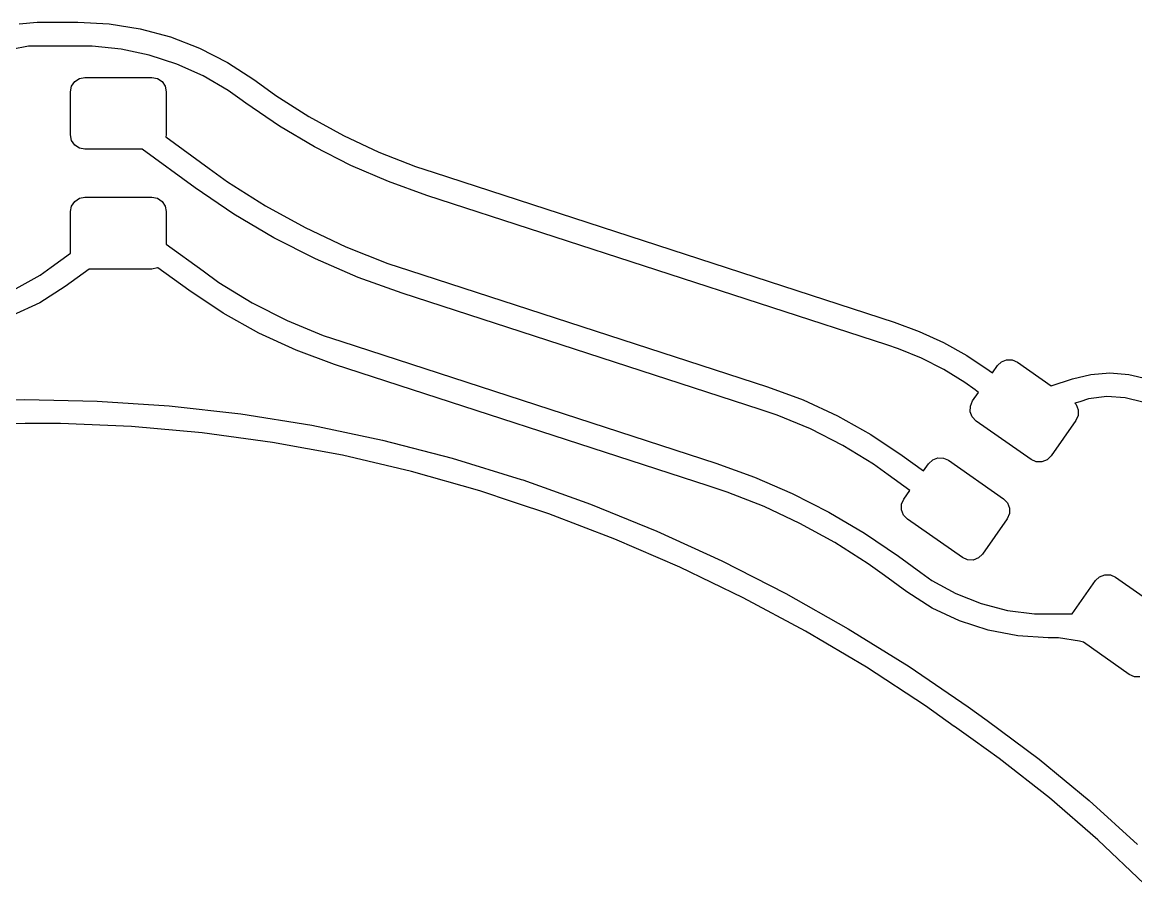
# Model space of a CAD drawing. Extents: x 111.5 to 167.6, y -133.5 to -81.5.
# Drawn here: x 121.83 to 131.12, y -88.67 to -81.48 of the extents above; entities that cross this region are included whole.
import ezdxf

# ---------------------------------------------------------------- set-up
doc = ezdxf.new("R2010")
doc.units = 0
doc.layers.add('BLACK', color=7, linetype='CONTINUOUS')

msp = doc.modelspace()

# ---------------------------------------------------------------- linework, layer by layer
at = {"layer": 'BLACK', "linetype": 'CONTINUOUS'}
for p, q in [((121.802138, -81.488776), (121.952409, -81.476953)), ((121.952409, -81.476953), (121.952927, -81.476903)), ((121.952927, -81.476903), (122.291939, -81.476903)), ((122.291939, -81.476903), (122.29194, -81.476903)), ((122.29194, -81.476903), (122.291941, -81.476903)), ((122.291941, -81.476903), (122.553066, -81.490592)), ((122.553066, -81.490592), (122.811331, -81.531502)), ((122.811331, -81.531502), (123.063904, -81.599185)), ((121.880706, -81.676842), (121.738827, -81.703903)), ((121.952924, -81.676913), (121.880706, -81.676842)), ((121.952927, -81.676903), (121.952924, -81.676902)), ((121.952924, -81.676902), (121.952924, -81.676903)), ((121.952924, -81.676903), (121.952924, -81.676913)), ((122.291937, -81.676903), (121.952927, -81.676903)), ((122.412377, -81.676905), (122.291937, -81.676903)), ((122.651937, -81.702088), (122.412377, -81.676905)), ((123.063904, -81.599185), (123.308019, -81.692898)), ((122.887552, -81.752174), (122.651937, -81.702088)), ((123.116641, -81.826615), (122.887552, -81.752174)), ((123.308019, -81.692898), (123.541, -81.811614)), ((123.336694, -81.924595), (123.116641, -81.826615)), ((123.541, -81.811614), (123.75968, -81.953635)), ((122.265147, -81.97205), (122.304078, -81.946037)), ((122.304078, -81.946037), (122.35, -81.936903)), ((122.35, -81.936903), (122.91, -81.936903)), ((122.91, -81.936903), (122.955922, -81.946037)), ((122.955922, -81.946037), (122.994853, -81.97205)), ((123.545299, -82.04504), (123.336694, -81.924595)), ((123.75968, -81.953635), (123.760313, -81.954006)), ((123.760313, -81.954006), (123.811074, -81.990886)), ((122.23, -82.056903), (122.239134, -82.010981)), ((122.23, -82.416903), (122.23, -82.056903)), ((122.239134, -82.010981), (122.265147, -81.97205)), ((122.994853, -81.97205), (123.020866, -82.010981)), ((123.020866, -82.010981), (123.03, -82.056903)), ((123.03, -82.056903), (123.03, -82.416903)), ((123.642735, -82.115835), (123.545299, -82.04504)), ((123.811074, -81.990886), (123.811075, -81.990887)), ((123.811075, -81.990887), (123.811081, -81.990878)), ((123.811081, -81.990878), (123.943691, -82.087225)), ((123.642754, -82.115808), (123.642735, -82.115835)), ((123.642755, -82.115808), (123.642754, -82.115808)), ((123.642757, -82.11581), (123.642755, -82.115808)), ((123.693517, -82.15269), (123.642757, -82.11581)), ((123.693667, -82.152778), (123.693517, -82.15269)), ((123.974922, -82.343921), (123.693667, -82.152778)), ((123.943691, -82.087225), (124.220485, -82.262887)), ((124.220485, -82.262887), (124.507764, -82.420822)), ((122.239134, -82.462825), (122.23, -82.416903)), ((123.03, -82.416903), (123.026564, -82.434176)), ((124.267773, -82.517115), (123.974922, -82.343921)), ((124.507764, -82.420822), (124.804392, -82.560407)), ((122.265147, -82.501756), (122.239134, -82.462825)), ((122.304078, -82.527769), (122.265147, -82.501756)), ((123.026564, -82.434176), (123.388081, -82.696834)), ((124.570921, -82.671579), (124.267773, -82.517115)), ((122.35, -82.536903), (122.304078, -82.527769)), ((122.827694, -82.536903), (122.35, -82.536903)), ((123.270524, -82.858638), (122.827694, -82.536903)), ((124.804392, -82.560407), (125.109199, -82.681091)), ((123.388081, -82.696834), (123.388135, -82.696882)), ((123.388135, -82.696882), (123.540474, -82.807562)), ((124.88317, -82.806704), (124.570921, -82.671579)), ((125.109199, -82.681091), (125.265091, -82.731744)), ((125.265091, -82.731744), (129.104448, -83.979226)), ((123.270521, -82.858644), (123.270524, -82.858638)), ((123.592357, -83.077362), (123.270521, -82.858644)), ((123.540474, -82.807562), (123.858571, -83.00943)), ((125.203274, -82.92195), (124.88317, -82.806704)), ((122.239134, -83.010981), (122.265147, -82.97205)), ((122.265147, -82.97205), (122.304078, -82.946037)), ((122.304078, -82.946037), (122.35, -82.936903)), ((122.35, -82.936903), (122.91, -82.936903)), ((122.91, -82.936903), (122.955922, -82.946037)), ((122.955922, -82.946037), (122.994853, -82.97205)), ((122.994853, -82.97205), (123.020866, -83.010981)), ((125.203287, -82.921956), (125.203274, -82.92195)), ((129.042645, -84.169438), (125.203287, -82.921956)), ((122.23, -83.056903), (122.239134, -83.010981)), ((122.23, -83.403912), (122.23, -83.056903)), ((123.020866, -83.010981), (123.03, -83.056903)), ((123.03, -83.056903), (123.03, -83.329167)), ((123.927293, -83.275441), (123.592357, -83.077362)), ((123.858571, -83.00943), (124.188715, -83.190927)), ((124.188715, -83.190927), (124.529605, -83.351336)), ((123.03, -83.329167), (123.3368, -83.55207)), ((124.274005, -83.452097), (123.927293, -83.275441)), ((124.529605, -83.351336), (124.879893, -83.490023)), ((122.068843, -83.520999), (122.23, -83.403912)), ((124.631125, -83.606635), (124.274005, -83.452097)), ((121.976656, -83.587974), (122.068843, -83.520999)), ((122.387216, -83.536903), (122.186399, -83.682805)), ((122.91, -83.536903), (122.387216, -83.536903)), ((122.955922, -83.527769), (122.91, -83.536903)), ((122.959656, -83.525273), (122.955922, -83.527769)), ((123.219243, -83.713874), (122.959656, -83.525273)), ((124.879893, -83.490023), (125.059043, -83.548232)), ((121.776946, -83.697759), (121.976656, -83.587974)), ((123.3368, -83.55207), (123.336897, -83.552156)), ((123.336897, -83.552156), (123.468848, -83.648021)), ((124.997225, -83.738437), (124.631125, -83.606635)), ((125.059043, -83.548232), (125.059047, -83.548233)), ((125.059047, -83.548233), (128.048231, -84.519478)), ((122.18638, -83.682815), (121.973147, -83.81813)), ((122.186399, -83.682805), (122.18638, -83.682815)), ((123.219237, -83.713885), (123.219243, -83.713874)), ((123.503526, -83.903836), (123.219237, -83.713885)), ((123.468848, -83.648021), (123.7472, -83.818591)), ((121.973147, -83.81813), (121.74462, -83.92566)), ((123.7472, -83.818591), (124.038076, -83.966796)), ((124.997243, -83.738445), (124.997225, -83.738437)), ((127.986429, -84.709691), (124.997243, -83.738445)), ((123.801841, -84.070896), (123.503526, -83.903836)), ((124.038076, -83.966796), (124.339684, -84.091723)), ((129.104448, -83.979226), (129.104453, -83.979228)), ((129.104453, -83.979228), (129.314031, -84.056545)), ((124.112345, -84.214037), (123.801841, -84.070896)), ((124.339684, -84.091723), (124.49492, -84.142162)), ((129.314031, -84.056545), (129.516902, -84.150069)), ((124.49492, -84.142162), (124.494924, -84.142163)), ((124.494924, -84.142163), (127.615241, -85.156014)), ((129.141482, -84.201552), (129.042645, -84.169438)), ((129.516902, -84.150069), (129.71181, -84.259222)), ((124.433114, -84.332372), (124.112345, -84.214037)), ((129.333508, -84.281091), (129.141482, -84.201552)), ((129.518701, -84.375451), (129.333508, -84.281091)), ((129.71181, -84.259222), (129.897553, -84.383331)), ((124.43312, -84.332375), (124.433114, -84.332372)), ((127.553437, -85.346226), (124.43312, -84.332375)), ((129.69592, -84.48405), (129.518701, -84.375451)), ((129.924219, -84.402708), (129.966092, -84.342909)), ((129.966092, -84.342909), (129.999914, -84.310531)), ((129.999914, -84.310531), (130.043552, -84.293561)), ((130.043552, -84.293561), (130.090363, -84.294582)), ((130.090363, -84.294582), (130.133219, -84.31344)), ((130.133219, -84.31344), (130.415569, -84.511143)), ((129.897553, -84.383331), (129.897551, -84.383332)), ((129.897551, -84.383332), (129.897552, -84.383333)), ((129.897552, -84.383333), (129.924219, -84.402708)), ((130.415569, -84.511143), (130.592302, -84.45372)), ((130.592302, -84.45372), (130.59235, -84.453709)), ((130.59235, -84.453709), (130.746749, -84.416641)), ((130.746749, -84.416641), (130.905094, -84.404178)), ((130.905094, -84.404178), (131.06344, -84.416639)), ((131.06344, -84.416639), (131.217887, -84.453718)), ((128.048231, -84.519478), (128.048233, -84.519479)), ((128.048233, -84.519479), (128.048241, -84.519483)), ((128.048241, -84.519483), (128.345193, -84.629036)), ((129.779972, -84.545118), (129.69592, -84.48405)), ((129.759604, -84.637804), (129.809486, -84.566564)), ((129.779994, -84.545137), (129.779972, -84.545118)), ((129.809486, -84.566564), (129.779994, -84.545137)), ((121.476457, -84.628268), (121.850322, -84.626556)), ((121.850322, -84.626556), (121.850323, -84.626556)), ((121.850323, -84.626556), (122.452077, -84.637897)), ((122.452077, -84.637897), (123.052642, -84.677396)), ((128.345193, -84.629036), (128.632642, -84.761552)), ((129.740747, -84.68066), (129.759604, -84.637804)), ((130.654106, -84.643932), (130.613475, -84.657133)), ((130.613475, -84.657133), (130.624323, -84.668465)), ((130.727109, -84.620134), (130.654106, -84.643932)), ((130.879467, -84.600886), (130.727109, -84.620134)), ((131.032732, -84.610527), (130.879467, -84.600886)), ((131.181477, -84.648717), (131.032732, -84.610527)), ((123.052642, -84.677396), (123.650698, -84.744967)), ((123.650698, -84.744967), (124.244935, -84.840462)), ((128.129588, -84.756207), (127.986429, -84.709691)), ((129.739725, -84.727471), (129.740747, -84.68066)), ((129.756695, -84.771109), (129.739725, -84.727471)), ((130.624323, -84.668465), (130.641293, -84.712103)), ((130.641293, -84.712103), (130.640271, -84.758914)), ((121.851238, -84.826554), (121.477373, -84.828266)), ((122.147564, -84.825191), (121.851238, -84.826553)), ((121.851238, -84.826553), (121.851238, -84.826554)), ((122.739693, -84.850229), (122.147564, -84.825191)), ((124.244935, -84.840462), (124.83405, -84.963672)), ((128.407724, -84.871416), (128.129588, -84.756207)), ((128.632642, -84.761552), (128.908808, -84.916213)), ((129.789073, -84.804931), (129.756695, -84.771109)), ((130.247799, -85.126134), (129.789073, -84.804931)), ((130.621414, -84.80177), (130.414926, -85.096665)), ((130.640271, -84.758914), (130.621414, -84.80177)), ((123.330002, -84.90296), (122.739693, -84.850229)), ((123.917194, -84.983268), (123.330002, -84.90296)), ((128.675964, -85.008091), (128.407724, -84.871416)), ((128.908808, -84.916213), (129.17195, -85.092038)), ((124.499983, -85.090978), (123.917194, -84.983268)), ((124.83405, -84.963672), (125.416752, -85.114327)), ((128.932654, -85.165391), (128.675964, -85.008091)), ((125.077091, -85.225854), (124.499983, -85.090978)), ((125.416752, -85.114327), (125.991586, -85.292041)), ((129.17195, -85.092038), (129.171991, -85.092062)), ((129.171991, -85.092062), (129.350643, -85.221861)), ((129.426338, -85.129683), (129.469976, -85.112713)), ((129.469976, -85.112713), (129.516787, -85.113734)), ((129.516787, -85.113734), (129.559643, -85.132592)), ((130.290655, -85.144992), (130.247799, -85.126134)), ((130.414926, -85.096665), (130.381104, -85.129043)), ((127.615241, -85.156014), (127.615253, -85.156019)), ((127.615253, -85.156019), (127.938614, -85.272438)), ((129.054432, -85.253868), (128.932654, -85.165391)), ((129.350643, -85.221861), (129.392516, -85.162061)), ((129.392516, -85.162061), (129.426338, -85.129683)), ((129.559643, -85.132592), (130.018369, -85.453795)), ((130.337466, -85.146013), (130.290655, -85.144992)), ((130.381104, -85.129043), (130.337466, -85.146013)), ((125.647251, -85.387599), (125.077091, -85.225854)), ((125.991586, -85.292041), (125.991761, -85.292081)), ((125.991761, -85.292081), (125.991764, -85.292082)), ((125.991764, -85.292082), (125.991765, -85.292082)), ((125.991765, -85.292082), (125.991766, -85.292082)), ((125.991766, -85.292082), (126.006572, -85.297042)), ((126.006572, -85.297042), (126.006573, -85.297042)), ((126.006573, -85.297042), (126.006576, -85.297043)), ((126.006576, -85.297043), (126.006576, -85.297044)), ((126.006576, -85.297044), (126.569454, -85.498934)), ((127.938614, -85.272438), (128.254039, -85.408935)), ((129.054433, -85.253866), (129.054432, -85.253868)), ((129.23591, -85.385716), (129.054433, -85.253866)), ((125.92823, -85.481737), (125.647251, -85.387599)), ((127.710975, -85.397414), (127.553437, -85.346226)), ((128.019002, -85.519372), (127.710975, -85.397414)), ((129.186028, -85.456956), (129.23591, -85.385716)), ((125.928235, -85.481724), (125.92823, -85.481737)), ((125.928237, -85.481724), (125.928235, -85.481724)), ((125.928239, -85.481725), (125.928237, -85.481724)), ((125.943044, -85.486684), (125.928239, -85.481725)), ((125.943046, -85.486685), (125.943044, -85.486684)), ((126.222605, -85.580353), (125.943046, -85.486685)), ((128.254039, -85.408935), (128.56027, -85.56497)), ((129.167171, -85.499812), (129.186028, -85.456956)), ((130.018369, -85.453795), (130.050747, -85.487617)), ((130.050747, -85.487617), (130.067717, -85.531255)), ((126.773319, -85.791119), (126.222605, -85.580353)), ((126.569454, -85.498934), (127.123298, -85.72443)), ((128.318763, -85.66043), (128.019002, -85.519372)), ((128.56027, -85.56497), (128.8561, -85.739924)), ((129.166149, -85.546623), (129.167171, -85.499812)), ((129.183119, -85.590261), (129.166149, -85.546623)), ((129.215497, -85.624083), (129.183119, -85.590261)), ((130.066695, -85.578066), (130.047838, -85.620922)), ((130.067717, -85.531255), (130.066695, -85.578066)), ((128.609075, -85.820032), (128.318763, -85.66043)), ((129.674223, -85.945286), (129.215497, -85.624083)), ((130.047838, -85.620922), (129.84135, -85.915817)), ((127.123298, -85.72443), (127.667118, -85.973128)), ((128.8561, -85.739924), (129.140288, -85.933059)), ((127.314633, -86.024968), (126.773319, -85.791119)), ((128.888793, -85.997547), (128.609075, -85.820032)), ((129.140288, -85.933059), (129.140364, -85.933104)), ((129.140364, -85.933104), (129.3271, -86.068777)), ((129.717079, -85.964144), (129.674223, -85.945286)), ((129.807528, -85.948195), (129.76389, -85.965165)), ((129.84135, -85.915817), (129.807528, -85.948195)), ((127.845583, -86.281484), (127.314633, -86.024968)), ((127.667118, -85.973128), (128.199943, -86.244585)), ((129.022803, -86.094912), (128.888793, -85.997547)), ((129.76389, -85.965165), (129.717079, -85.964144)), ((129.022806, -86.094908), (129.022803, -86.094912)), ((129.209547, -86.230583), (129.022806, -86.094908)), ((129.3271, -86.068777), (129.327102, -86.068778)), ((129.327102, -86.068778), (129.327101, -86.068778)), ((129.327101, -86.068778), (129.327104, -86.06878)), ((129.327104, -86.06878), (129.327318, -86.06897)), ((129.327318, -86.06897), (129.419097, -86.135648)), ((129.419097, -86.135648), (129.618427, -86.245225)), ((130.591202, -86.414019), (130.785074, -86.137141)), ((130.785074, -86.137141), (130.818896, -86.104763)), ((130.818896, -86.104763), (130.862534, -86.087793)), ((130.862534, -86.087793), (130.909345, -86.088814)), ((130.909345, -86.088814), (130.952201, -86.107672)), ((130.952201, -86.107672), (131.410927, -86.428875)), ((129.209532, -86.230607), (129.209548, -86.230584)), ((129.422416, -86.365701), (129.209532, -86.230607)), ((129.209548, -86.230584), (129.209547, -86.230583)), ((128.365219, -86.560206), (127.845583, -86.281484)), ((128.199943, -86.244585), (128.720822, -86.538315)), ((129.618427, -86.245225), (129.829919, -86.328955)), ((129.829919, -86.328955), (130.050238, -86.385518)), ((129.650553, -86.473047), (129.422416, -86.365701)), ((130.050238, -86.385518), (130.275908, -86.414021)), ((130.275908, -86.414021), (130.38964, -86.414019)), ((130.38964, -86.414019), (130.389642, -86.414019)), ((130.389642, -86.414019), (130.591202, -86.414019)), ((129.890345, -86.550954), (129.650553, -86.473047)), ((128.872612, -86.860638), (128.365219, -86.560206)), ((128.720822, -86.538315), (129.228823, -86.853793)), ((130.138011, -86.598193), (129.890345, -86.550954)), ((130.389638, -86.614018), (130.138011, -86.598193)), ((130.389639, -86.614019), (130.389637, -86.614018)), ((130.389637, -86.614018), (130.389638, -86.614018)), ((130.477509, -86.614022), (130.389639, -86.614019)), ((130.651084, -86.641521), (130.477509, -86.614022)), ((130.683672, -86.652111), (130.651084, -86.641521)), ((131.066781, -86.920366), (130.683672, -86.652111)), ((129.366857, -87.182243), (128.872612, -86.860638)), ((129.228823, -86.853793), (129.723039, -87.190457)), ((131.109637, -86.939224), (131.066781, -86.920366)), ((131.156448, -86.940245), (131.109637, -86.939224)), ((129.606895, -87.353278), (129.366857, -87.182243)), ((129.723039, -87.190457), (129.723033, -87.190463)), ((129.723033, -87.190463), (129.723034, -87.190464)), ((129.723034, -87.190464), (129.881132, -87.303127)), ((129.606966, -87.35334), (129.606895, -87.353278)), ((129.765064, -87.466003), (129.606966, -87.35334)), ((129.881132, -87.303127), (129.881146, -87.303139)), ((129.881146, -87.303139), (130.315311, -87.628267)), ((129.982145, -87.620701), (129.765064, -87.466003)), ((130.40121, -87.950258), (129.982145, -87.620701)), ((130.315311, -87.628267), (130.733647, -87.973554)), ((130.80424, -88.299243), (130.40121, -87.950258)), ((130.733647, -87.973554), (131.135205, -88.338217)), ((131.190333, -88.666877), (130.80424, -88.299243))]:
    msp.add_line(p, q, dxfattribs=at)

doc.saveas('drawing.dxf')
